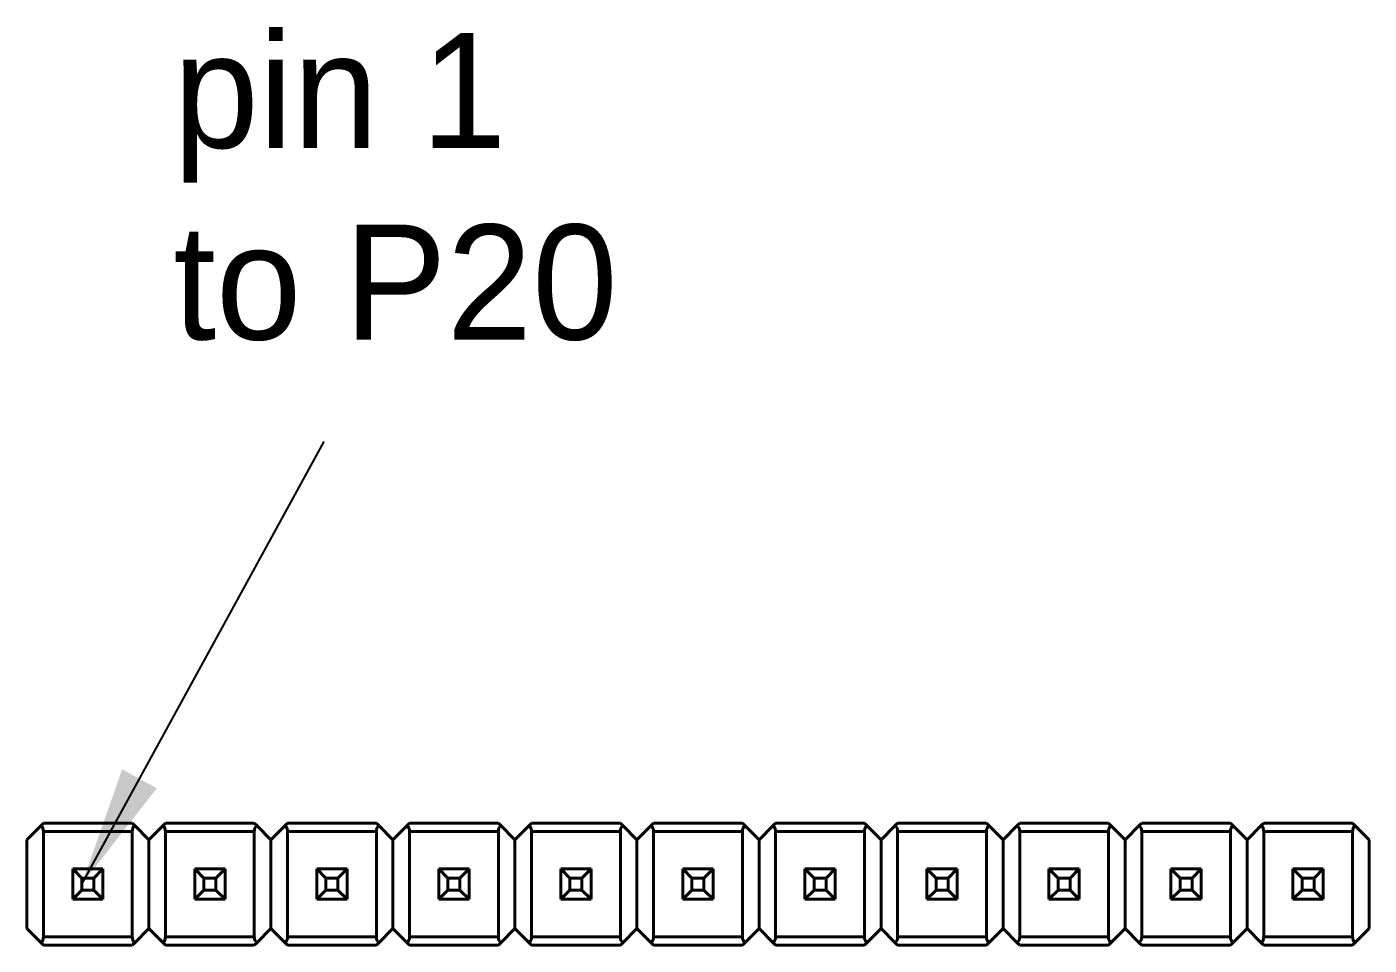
# Model space of a CAD drawing. Header units: millimetres. Extents: x 15 to 292, y 5 to 205.
# Drawn here: x 227.93 to 255.87, y 113.48 to 132.6 of the extents above; entities that cross this region are included whole.
import ezdxf

# ---------------------------------------------------------------- set-up
doc = ezdxf.new("R2010")
doc.units = ezdxf.units.MM
doc.layers.add('Annotations', color=7, linetype='Continuous')
doc.layers.add('Geometries', color=7, linetype='Continuous')
doc.dimstyles.new('ISO-25', dxfattribs={"dimtxt": 2.5, "dimasz": 2.5, "dimexe": 1.25, "dimexo": 0.625, "dimtad": 1, "dimtxsty": 'Standard', "dimcen": 2.5, "dimadec": 0, "dimazin": 0, "dimtfac": 1, "dimtmove": 0, "dimatfit": 3, "dimfxl": 1, "dimarcsym": 0})

msp = doc.modelspace()

# ---------------------------------------------------------------- linework, layer by layer
at = {"layer": 'Geometries', "linetype": 'Continuous', "lineweight": 40}
for p, q in [((228.225, 115.972), (227.93, 115.678)), ((228.276, 116.023), (228.225, 115.972)), ((230.125, 116.023), (228.276, 116.023)), ((230.175, 115.972), (230.125, 116.023)), ((230.175, 115.972), (230.47, 115.678)), ((230.47, 115.678), (230.765, 115.972)), ((230.765, 115.972), (230.816, 116.023)), ((230.816, 116.023), (232.665, 116.023)), ((232.665, 116.023), (232.715, 115.972)), ((233.01, 115.678), (232.715, 115.972)), ((233.01, 115.678), (233.305, 115.972)), ((233.305, 115.972), (233.356, 116.023)), ((233.356, 116.023), (235.205, 116.023)), ((235.205, 116.023), (235.255, 115.972)), ((235.55, 115.678), (235.255, 115.972)), ((235.55, 115.678), (235.845, 115.972)), ((235.845, 115.972), (235.896, 116.023)), ((235.896, 116.023), (237.745, 116.023)), ((237.745, 116.023), (237.795, 115.972)), ((238.09, 115.678), (237.795, 115.972)), ((238.09, 115.678), (238.385, 115.972)), ((238.385, 115.972), (238.436, 116.023)), ((238.436, 116.023), (240.285, 116.023)), ((240.285, 116.023), (240.335, 115.972)), ((240.63, 115.678), (240.335, 115.972)), ((240.63, 115.678), (240.925, 115.972)), ((240.925, 115.972), (240.976, 116.023)), ((240.976, 116.023), (242.825, 116.023)), ((242.825, 116.023), (242.875, 115.972)), ((243.17, 115.678), (242.875, 115.972)), ((243.17, 115.678), (243.465, 115.972)), ((243.465, 115.972), (243.516, 116.023)), ((243.516, 116.023), (245.365, 116.023)), ((245.365, 116.023), (245.415, 115.972)), ((245.71, 115.678), (245.415, 115.972)), ((245.71, 115.678), (246.005, 115.972)), ((246.005, 115.972), (246.056, 116.023)), ((246.056, 116.023), (247.905, 116.023)), ((247.905, 116.023), (247.955, 115.972)), ((248.25, 115.678), (247.955, 115.972)), ((248.25, 115.678), (248.545, 115.972)), ((248.545, 115.972), (248.596, 116.023)), ((248.596, 116.023), (250.445, 116.023)), ((250.445, 116.023), (250.495, 115.972)), ((250.79, 115.678), (250.495, 115.972)), ((250.79, 115.678), (251.085, 115.972)), ((251.085, 115.972), (251.136, 116.023)), ((251.136, 116.023), (252.985, 116.023)), ((252.985, 116.023), (253.035, 115.972)), ((253.33, 115.678), (253.035, 115.972)), ((253.33, 115.678), (253.625, 115.972)), ((253.625, 115.972), (253.676, 116.023)), ((253.676, 116.023), (255.525, 116.023)), ((255.525, 116.023), (255.575, 115.972)), ((255.87, 115.678), (255.575, 115.972)), ((227.93, 115.678), (227.93, 113.828)), ((228.276, 115.85), (230.125, 115.85)), ((228.276, 113.656), (228.276, 115.85)), ((230.125, 115.85), (230.125, 113.656)), ((230.47, 115.678), (230.47, 113.828)), ((232.665, 115.85), (230.816, 115.85)), ((230.816, 115.85), (230.816, 113.656)), ((232.665, 113.656), (232.665, 115.85)), ((233.01, 115.678), (233.01, 113.828)), ((235.205, 115.85), (233.356, 115.85)), ((233.356, 115.85), (233.356, 113.656)), ((235.205, 113.656), (235.205, 115.85)), ((235.55, 115.678), (235.55, 113.828)), ((237.745, 115.85), (235.896, 115.85)), ((235.896, 115.85), (235.896, 113.656)), ((237.745, 113.656), (237.745, 115.85)), ((238.09, 115.678), (238.09, 113.828)), ((240.285, 115.85), (238.436, 115.85)), ((238.436, 115.85), (238.436, 113.656)), ((240.285, 113.656), (240.285, 115.85)), ((240.63, 115.678), (240.63, 113.828)), ((240.976, 115.85), (240.976, 113.656)), ((242.825, 115.85), (240.976, 115.85)), ((242.825, 113.656), (242.825, 115.85)), ((243.17, 115.678), (243.17, 113.828)), ((245.365, 115.85), (243.516, 115.85)), ((243.516, 115.85), (243.516, 113.656)), ((245.365, 113.656), (245.365, 115.85)), ((245.71, 115.678), (245.71, 113.828)), ((246.056, 115.85), (246.056, 113.656)), ((247.905, 115.85), (246.056, 115.85)), ((247.905, 113.656), (247.905, 115.85)), ((248.25, 115.678), (248.25, 113.828)), ((248.596, 115.85), (248.596, 113.656)), ((250.445, 115.85), (248.596, 115.85)), ((250.445, 113.656), (250.445, 115.85)), ((250.79, 115.678), (250.79, 113.828)), ((252.985, 115.85), (251.136, 115.85)), ((251.136, 115.85), (251.136, 113.656)), ((252.985, 113.656), (252.985, 115.85)), ((253.33, 115.678), (253.33, 113.828)), ((255.525, 115.85), (253.676, 115.85)), ((253.676, 115.85), (253.676, 113.656)), ((255.525, 113.656), (255.525, 115.85)), ((255.87, 115.678), (255.87, 113.828)), ((228.885, 115.068), (228.885, 114.438)), ((229.075, 114.878), (228.885, 115.068)), ((228.885, 115.068), (228.885, 115.068)), ((228.885, 115.068), (228.885, 115.068)), ((228.885, 115.068), (229.201, 115.068)), ((229.075, 114.878), (229.325, 114.878)), ((229.075, 114.628), (229.075, 114.878)), ((229.201, 115.068), (229.201, 115.068)), ((229.201, 115.068), (229.515, 115.068)), ((229.515, 115.068), (229.325, 114.878)), ((229.325, 114.878), (229.325, 114.628)), ((229.515, 114.438), (229.515, 115.068)), ((229.515, 115.068), (229.515, 115.068)), ((231.425, 115.068), (231.425, 115.068)), ((231.425, 115.068), (231.425, 115.068)), ((231.425, 115.068), (231.425, 114.438)), ((231.425, 115.068), (232.055, 115.068)), ((231.615, 114.878), (231.425, 115.068)), ((231.615, 114.878), (231.865, 114.878)), ((231.615, 114.628), (231.615, 114.878)), ((232.055, 115.068), (231.865, 114.878)), ((231.865, 114.878), (231.865, 114.628)), ((232.055, 115.068), (232.055, 115.068)), ((232.055, 114.438), (232.055, 115.068)), ((233.965, 115.068), (233.965, 115.068)), ((233.965, 115.068), (233.965, 115.068)), ((233.965, 115.068), (233.965, 114.438)), ((233.965, 115.068), (234.595, 115.068)), ((234.155, 114.878), (233.965, 115.068)), ((234.155, 114.878), (234.405, 114.878)), ((234.155, 114.628), (234.155, 114.878)), ((234.595, 115.068), (234.405, 114.878)), ((234.405, 114.878), (234.405, 114.628)), ((234.595, 115.068), (234.595, 115.068)), ((234.595, 114.438), (234.595, 115.068)), ((236.505, 115.068), (236.505, 114.438)), ((236.505, 115.068), (237.135, 115.068)), ((236.695, 114.878), (236.505, 115.068)), ((236.505, 115.068), (236.505, 115.068)), ((236.505, 115.068), (236.505, 115.068)), ((236.695, 114.878), (236.945, 114.878)), ((236.695, 114.628), (236.695, 114.878)), ((237.135, 115.068), (236.945, 114.878)), ((236.945, 114.878), (236.945, 114.628)), ((237.135, 115.068), (237.135, 115.068)), ((237.135, 114.438), (237.135, 115.068)), ((239.045, 115.068), (239.045, 114.438)), ((239.045, 115.068), (239.675, 115.068)), ((239.235, 114.878), (239.045, 115.068)), ((239.045, 115.068), (239.045, 115.068)), ((239.045, 115.068), (239.045, 115.068)), ((239.235, 114.628), (239.235, 114.878)), ((239.235, 114.878), (239.485, 114.878)), ((239.675, 115.068), (239.485, 114.878)), ((239.485, 114.878), (239.485, 114.628)), ((239.675, 115.068), (239.675, 115.068)), ((239.675, 114.438), (239.675, 115.068)), ((241.585, 115.068), (241.585, 115.068)), ((241.585, 115.068), (241.585, 115.068)), ((241.585, 115.068), (241.585, 114.438)), ((241.585, 115.068), (241.901, 115.068)), ((241.775, 114.878), (241.585, 115.068)), ((241.775, 114.878), (242.025, 114.878)), ((241.775, 114.628), (241.775, 114.878)), ((241.901, 115.068), (241.901, 115.068)), ((241.901, 115.068), (242.215, 115.068)), ((242.215, 115.068), (242.025, 114.878)), ((242.025, 114.878), (242.025, 114.628)), ((242.215, 115.068), (242.215, 115.068)), ((242.215, 114.438), (242.215, 115.068)), ((244.125, 115.068), (244.125, 115.068)), ((244.125, 115.068), (244.125, 115.068)), ((244.125, 115.068), (244.125, 114.438)), ((244.125, 115.068), (244.441, 115.068)), ((244.315, 114.878), (244.125, 115.068)), ((244.315, 114.878), (244.315, 114.878)), ((244.565, 114.878), (244.315, 114.878)), ((244.315, 114.628), (244.315, 114.878)), ((244.441, 115.068), (244.441, 115.068)), ((244.441, 115.068), (244.755, 115.068)), ((244.755, 115.068), (244.565, 114.878)), ((244.565, 114.878), (244.565, 114.628)), ((244.755, 115.068), (244.755, 115.068)), ((244.755, 114.438), (244.755, 115.068)), ((246.665, 115.068), (246.665, 115.068)), ((246.665, 115.068), (246.665, 115.068)), ((246.665, 115.068), (246.665, 114.438)), ((246.665, 115.068), (247.295, 115.068)), ((246.855, 114.878), (246.665, 115.068)), ((246.855, 114.878), (247.105, 114.878)), ((246.855, 114.628), (246.855, 114.878)), ((247.295, 115.068), (247.105, 114.878)), ((247.105, 114.878), (247.105, 114.628)), ((247.295, 115.068), (247.295, 115.068)), ((247.295, 114.438), (247.295, 115.068)), ((249.205, 115.068), (249.205, 115.068)), ((249.205, 115.068), (249.205, 115.068)), ((249.205, 115.068), (249.205, 114.438)), ((249.521, 115.068), (249.205, 115.068)), ((249.395, 114.878), (249.205, 115.068)), ((249.395, 114.878), (249.395, 114.878)), ((249.645, 114.878), (249.395, 114.878)), ((249.395, 114.628), (249.395, 114.878)), ((249.835, 115.068), (249.521, 115.068)), ((249.521, 115.068), (249.521, 115.068)), ((249.835, 115.068), (249.645, 114.878)), ((249.645, 114.878), (249.645, 114.628)), ((249.835, 115.068), (249.835, 115.068)), ((249.835, 115.068), (249.835, 115.068)), ((249.835, 114.438), (249.835, 115.068)), ((251.745, 115.068), (251.745, 115.068)), ((251.745, 115.068), (251.745, 115.068)), ((252.375, 115.068), (251.745, 115.068)), ((251.935, 114.878), (251.745, 115.068)), ((251.745, 115.068), (251.745, 114.438)), ((251.935, 114.878), (252.185, 114.878)), ((251.935, 114.628), (251.935, 114.878)), ((252.375, 115.068), (252.185, 114.878)), ((252.185, 114.878), (252.185, 114.628)), ((252.375, 115.068), (252.375, 115.068)), ((252.375, 115.068), (252.375, 115.068)), ((252.375, 114.438), (252.375, 115.068)), ((254.285, 115.068), (254.285, 115.068)), ((254.285, 115.068), (254.285, 115.068)), ((254.285, 115.068), (254.601, 115.068)), ((254.475, 114.878), (254.285, 115.068)), ((254.285, 115.068), (254.285, 114.438)), ((254.475, 114.628), (254.475, 114.878)), ((254.475, 114.878), (254.725, 114.878)), ((254.601, 115.068), (254.601, 115.068)), ((254.601, 115.068), (254.915, 115.068)), ((254.915, 115.068), (254.725, 114.878)), ((254.725, 114.878), (254.725, 114.628)), ((254.915, 115.068), (254.915, 115.068)), ((254.915, 114.438), (254.915, 115.068)), ((229.075, 114.628), (228.885, 114.438)), ((229.325, 114.628), (229.075, 114.628)), ((229.325, 114.628), (229.515, 114.438)), ((231.615, 114.628), (231.425, 114.438)), ((231.865, 114.628), (231.615, 114.628)), ((231.865, 114.628), (232.055, 114.438)), ((234.155, 114.628), (233.965, 114.438)), ((234.405, 114.628), (234.155, 114.628)), ((234.405, 114.628), (234.595, 114.438)), ((236.695, 114.628), (236.505, 114.438)), ((236.945, 114.628), (236.695, 114.628)), ((236.945, 114.628), (237.135, 114.438)), ((239.235, 114.628), (239.045, 114.438)), ((239.485, 114.628), (239.235, 114.628)), ((239.485, 114.628), (239.675, 114.438)), ((241.775, 114.628), (241.585, 114.438)), ((242.025, 114.628), (241.775, 114.628)), ((242.025, 114.628), (242.215, 114.438)), ((244.315, 114.628), (244.125, 114.438)), ((244.565, 114.628), (244.315, 114.628)), ((244.565, 114.628), (244.755, 114.438)), ((246.855, 114.628), (246.665, 114.438)), ((247.105, 114.628), (246.855, 114.628)), ((247.105, 114.628), (247.295, 114.438)), ((249.395, 114.628), (249.205, 114.438)), ((249.645, 114.628), (249.395, 114.628)), ((249.645, 114.628), (249.835, 114.438)), ((251.935, 114.628), (251.745, 114.438)), ((252.185, 114.628), (251.935, 114.628)), ((252.185, 114.628), (252.375, 114.438)), ((254.475, 114.628), (254.285, 114.438)), ((254.725, 114.628), (254.475, 114.628)), ((254.725, 114.628), (254.915, 114.438)), ((228.885, 114.438), (228.885, 114.438)), ((228.885, 114.438), (228.885, 114.438)), ((228.885, 114.438), (229.515, 114.438)), ((229.515, 114.438), (229.515, 114.438)), ((231.425, 114.438), (232.055, 114.438)), ((231.425, 114.438), (231.425, 114.438)), ((231.425, 114.438), (231.425, 114.438)), ((232.055, 114.438), (232.055, 114.438)), ((233.965, 114.438), (233.965, 114.438)), ((233.965, 114.438), (233.965, 114.438)), ((233.965, 114.438), (234.595, 114.438)), ((234.595, 114.438), (234.595, 114.438)), ((236.505, 114.438), (236.505, 114.438)), ((236.505, 114.438), (236.505, 114.438)), ((236.505, 114.438), (237.135, 114.438)), ((237.135, 114.438), (237.135, 114.438)), ((237.135, 114.438), (237.135, 114.438)), ((239.045, 114.438), (239.675, 114.438)), ((239.045, 114.438), (239.045, 114.438)), ((239.045, 114.438), (239.045, 114.438)), ((239.675, 114.438), (239.675, 114.438)), ((241.585, 114.438), (241.585, 114.438)), ((241.585, 114.438), (241.585, 114.438)), ((241.585, 114.438), (242.215, 114.438)), ((242.215, 114.438), (242.215, 114.438)), ((242.215, 114.438), (242.215, 114.438)), ((244.125, 114.438), (244.125, 114.438)), ((244.125, 114.438), (244.125, 114.438)), ((244.125, 114.438), (244.755, 114.438)), ((244.755, 114.438), (244.755, 114.438)), ((246.665, 114.438), (246.665, 114.438)), ((246.665, 114.438), (246.665, 114.438)), ((246.665, 114.438), (247.295, 114.438)), ((247.295, 114.438), (247.295, 114.438)), ((249.205, 114.438), (249.205, 114.438)), ((249.205, 114.438), (249.205, 114.438)), ((249.205, 114.438), (249.835, 114.438)), ((249.835, 114.438), (249.835, 114.438)), ((251.745, 114.438), (251.745, 114.438)), ((251.745, 114.438), (251.745, 114.438)), ((251.745, 114.438), (252.375, 114.438)), ((252.375, 114.438), (252.375, 114.438)), ((254.285, 114.438), (254.285, 114.438)), ((254.285, 114.438), (254.285, 114.438)), ((254.285, 114.438), (254.915, 114.438)), ((254.915, 114.438), (254.915, 114.438)), ((227.93, 113.828), (228.225, 113.534)), ((230.175, 113.534), (230.47, 113.828)), ((230.765, 113.534), (230.47, 113.828)), ((233.01, 113.828), (232.715, 113.534)), ((233.305, 113.534), (233.01, 113.828)), ((235.55, 113.828), (235.255, 113.534)), ((235.845, 113.534), (235.55, 113.828)), ((238.09, 113.828), (237.795, 113.534)), ((238.385, 113.534), (238.09, 113.828)), ((240.63, 113.828), (240.335, 113.534)), ((240.925, 113.534), (240.63, 113.828)), ((243.17, 113.828), (242.875, 113.534)), ((243.465, 113.534), (243.17, 113.828)), ((245.71, 113.828), (245.415, 113.534)), ((246.005, 113.534), (245.71, 113.828)), ((248.25, 113.828), (247.955, 113.534)), ((248.545, 113.534), (248.25, 113.828)), ((250.79, 113.828), (250.495, 113.534)), ((251.085, 113.534), (250.79, 113.828)), ((253.33, 113.828), (253.035, 113.534)), ((253.625, 113.534), (253.33, 113.828)), ((255.87, 113.828), (255.575, 113.534)), ((228.225, 113.534), (228.276, 113.483)), ((230.125, 113.656), (228.276, 113.656)), ((228.276, 113.483), (230.125, 113.483)), ((230.125, 113.483), (230.175, 113.534)), ((230.816, 113.483), (230.765, 113.534)), ((230.816, 113.656), (232.665, 113.656)), ((232.665, 113.483), (230.816, 113.483)), ((232.715, 113.534), (232.665, 113.483)), ((233.356, 113.483), (233.305, 113.534)), ((233.356, 113.656), (235.205, 113.656)), ((235.205, 113.483), (233.356, 113.483)), ((235.255, 113.534), (235.205, 113.483)), ((235.896, 113.483), (235.845, 113.534)), ((235.896, 113.656), (237.745, 113.656)), ((237.745, 113.483), (235.896, 113.483)), ((237.795, 113.534), (237.745, 113.483)), ((238.436, 113.483), (238.385, 113.534)), ((238.436, 113.656), (240.285, 113.656)), ((240.285, 113.483), (238.436, 113.483)), ((240.335, 113.534), (240.285, 113.483)), ((240.976, 113.483), (240.925, 113.534)), ((240.976, 113.656), (242.825, 113.656)), ((242.825, 113.483), (240.976, 113.483)), ((242.875, 113.534), (242.825, 113.483)), ((243.516, 113.483), (243.465, 113.534)), ((243.516, 113.656), (245.365, 113.656)), ((245.365, 113.483), (243.516, 113.483)), ((245.415, 113.534), (245.365, 113.483)), ((246.056, 113.483), (246.005, 113.534)), ((246.056, 113.656), (247.905, 113.656)), ((247.905, 113.483), (246.056, 113.483)), ((247.955, 113.534), (247.905, 113.483)), ((248.596, 113.483), (248.545, 113.534)), ((248.596, 113.656), (250.445, 113.656)), ((250.445, 113.483), (248.596, 113.483)), ((250.495, 113.534), (250.445, 113.483)), ((251.136, 113.483), (251.085, 113.534)), ((251.136, 113.656), (252.985, 113.656)), ((252.985, 113.483), (251.136, 113.483)), ((253.035, 113.534), (252.985, 113.483)), ((253.676, 113.483), (253.625, 113.534)), ((253.676, 113.656), (255.525, 113.656)), ((255.525, 113.483), (253.676, 113.483)), ((255.575, 113.534), (255.525, 113.483))]:
    msp.add_line(p, q, dxfattribs=at)
for centre, start, end in [((228.103, 115.85), 0.0003, 44.9996), ((230.297, 115.85), 135.0001, 179.9999), ((230.643, 115.85), 0.0001, 44.9999), ((232.837, 115.85), 135.0004, 179.9997), ((233.183, 115.85), 0.0001, 44.9999), ((235.377, 115.85), 135.0004, 179.9997), ((235.723, 115.85), 0.0001, 44.9999), ((237.917, 115.85), 135.0004, 179.9997), ((238.263, 115.85), 0.0001, 44.9999), ((240.457, 115.85), 135.0004, 179.9997), ((240.803, 115.85), 0.0001, 44.9999), ((242.997, 115.85), 135.0004, 179.9997), ((243.343, 115.85), 0.0001, 44.9999), ((245.537, 115.85), 135.0004, 179.9997), ((245.883, 115.85), 0.0001, 44.9999), ((248.077, 115.85), 135.0004, 179.9997), ((248.423, 115.85), 0.0001, 44.9999), ((250.617, 115.85), 135.0004, 179.9997), ((250.963, 115.85), 0.0001, 44.9999), ((253.157, 115.85), 135.0004, 179.9997), ((253.503, 115.85), 0.0001, 44.9999), ((255.697, 115.85), 135.0004, 179.9997), ((228.103, 113.656), 315.0001, 359.9999), ((230.297, 113.656), 180.0003, 224.9996), ((230.643, 113.656), 315.0004, 359.9997), ((232.837, 113.656), 180.0001, 224.9999), ((233.183, 113.656), 315.0004, 359.9997), ((235.377, 113.656), 180.0001, 224.9999), ((235.723, 113.656), 315.0004, 359.9997), ((237.917, 113.656), 180.0001, 224.9999), ((238.263, 113.656), 315.0004, 359.9997), ((240.457, 113.656), 180.0001, 224.9999), ((240.803, 113.656), 315.0004, 359.9997), ((242.997, 113.656), 180.0001, 224.9999), ((243.343, 113.656), 315.0004, 359.9997), ((245.537, 113.656), 180.0001, 224.9999), ((245.883, 113.656), 315.0004, 359.9997), ((248.077, 113.656), 180.0001, 224.9999), ((248.423, 113.656), 315.0004, 359.9997), ((250.617, 113.656), 180.0001, 224.9999), ((250.963, 113.656), 315.0004, 359.9997), ((253.157, 113.656), 180.0001, 224.9999), ((253.503, 113.656), 315.0004, 359.9997), ((255.697, 113.656), 180.0001, 224.9999)]:
    msp.add_arc(centre, 0.173, start, end, dxfattribs=at)

# ---------------------------------------------------------------- texts
at = {"layer": 'Annotations', "linetype": 'Continuous', "lineweight": 15, "insert": (230.978, 129.261), "char_height": 1.79438, "width": 84.66672, "attachment_point": 4}
msp.add_mtext('{\\fSF-Mono-Regular-Extended.ttf|b0|i0|c0|p0;\\H1.333333x;pin 1\\Pto P20}', dxfattribs=at)

# ---------------------------------------------------------------- leaders
at = {"layer": 'Annotations', "linetype": 'Continuous', "lineweight": 15}
msp.add_leader([(229.075, 114.753), (234.117, 123.964)], dimstyle='ISO-25', dxfattribs=at)

doc.saveas('drawing.dxf')
